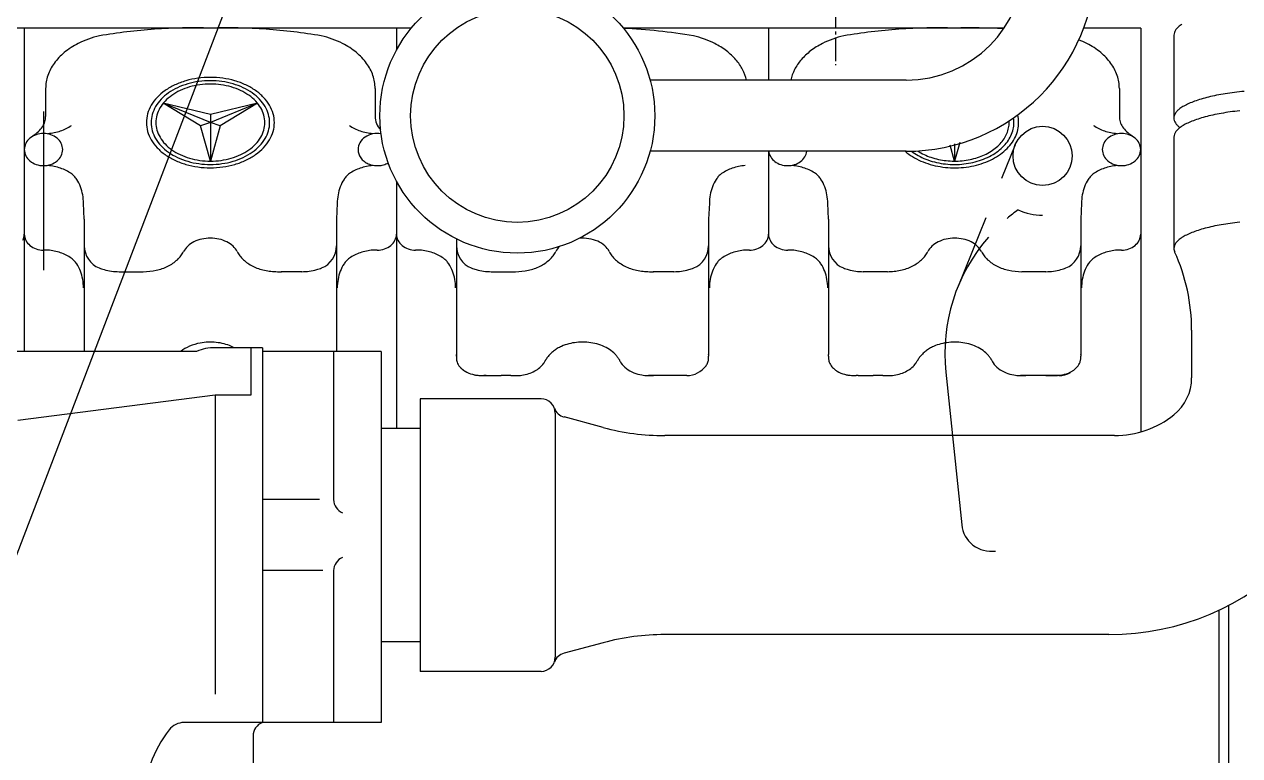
# Model space of a CAD drawing. Extents: x 138 to 6334, y 107 to 3959.
# Drawn here: x 1438 to 1951, y 1110 to 1418 of the extents above; entities that cross this region are included whole.
import ezdxf

# ---------------------------------------------------------------- set-up
doc = ezdxf.new("R2010")
doc.units = 0
doc.linetypes.add('GEN7', pattern=[13.75, 10, -1.25, 1.25, -1.25])
for name, color, linetype in [('15_108-2', 5, 'CONTINUOUS'), ('5', 3, 'CONTINUOUS'), ('TV-0', 7, 'CONTINUOUS'), ('TV-7', 4, 'GEN7'), ('WV-0', 7, 'CONTINUOUS')]:
    doc.layers.add(name, color=color, linetype=linetype)

msp = doc.modelspace()

# ---------------------------------------------------------------- linework, layer by layer
at = {"layer": '15_108-2'}
msp.add_line((1446.159394, 1381.455351), (1446.159394, 1314.477351), dxfattribs=at)
at = {"layer": '5'}
msp.add_lwpolyline([(1361.666472, 1003.069185, 1), (1358.096456, 993.728147, 1), (1361.666472, 1003.069185), (1632.499679, 1711.711144), (1713.019364, 1711.711144)], format="xyb", dxfattribs=at)
at = {"layer": 'TV-0'}
for p, q in [((1438.059394, 1416.751351), (1281.059394, 1416.751351)), ((1595.059394, 1416.751351), (1438.059394, 1416.751351)), ((1438.059394, 1416.751351), (1438.059394, 1280.228351)), ((1601.414394, 1416.751351), (1595.059394, 1416.751351)), ((1595.059394, 1416.751351), (1595.059394, 1407.346351)), ((1752.059394, 1416.751351), (1690.708394, 1416.751351)), ((1851.501394, 1416.751351), (1752.059394, 1416.751351)), ((1752.059394, 1416.751351), (1752.059394, 1394.728351)), ((1909.059394, 1416.751351), (1885.009394, 1416.751351)), ((1909.059394, 1416.751351), (1909.059394, 1246.270351)), ((1923.061394, 1413.728351), (1923.061394, 1378.728351)), ((1810.061394, 1394.728351), (1702.088394, 1394.728351)), ((1447.059394, 1391.253351), (1447.059394, 1379.436351)), ((1586.059394, 1391.253351), (1586.059394, 1379.436351)), ((1586.059394, 1391.253351), (1586.059394, 1379.436351)), ((1900.059394, 1391.253351), (1900.059394, 1379.436351)), ((1516.559394, 1380.288351), (1496.640394, 1384.965351)), ((1512.402394, 1375.419351), (1496.640394, 1384.965351)), ((1516.559394, 1376.834351), (1496.640394, 1384.965351)), ((1536.478394, 1384.965351), (1516.559394, 1380.288351)), ((1536.478394, 1384.965351), (1516.559394, 1376.834351)), ((1536.478394, 1384.965351), (1520.716394, 1375.419351)), ((1516.559394, 1380.288351), (1516.559394, 1376.834351)), ((1516.559394, 1376.834351), (1512.402394, 1375.419351)), ((1516.559394, 1360.570351), (1512.402394, 1375.419351)), ((1520.716394, 1375.419351), (1516.559394, 1376.834351)), ((1516.559394, 1376.834351), (1516.559394, 1360.570351)), ((1520.716394, 1375.419351), (1516.559394, 1360.570351)), ((1923.061394, 1370.728351), (1923.061394, 1323.728351)), ((1438.059394, 1365.449351), (1438.059394, 1329.778351)), ((1810.061394, 1364.728351), (1702.088394, 1364.728351)), ((1752.059394, 1364.728351), (1752.059394, 1329.778351)), ((1830.559394, 1360.570351), (1828.676394, 1367.298351)), ((1832.773394, 1368.480351), (1830.559394, 1360.570351)), ((1830.559394, 1367.812351), (1830.559394, 1360.570351)), ((1923.061394, 1365.366351), (1923.061394, 1330.365351)), ((1595.059394, 1352.110351), (1595.059394, 1247.729351)), ((1463.376394, 1336.019351), (1463.042394, 1342.778351)), ((1570.076394, 1342.778351), (1569.742394, 1336.019351)), ((1727.076394, 1342.778351), (1726.742394, 1336.019351)), ((1777.376394, 1336.019351), (1777.042394, 1342.778351)), ((1884.076394, 1342.778351), (1883.742394, 1336.019351)), ((1463.376394, 1336.019351), (1463.376394, 1291.162351)), ((1569.742394, 1336.019351), (1569.742394, 1291.162351)), ((1726.742394, 1336.019351), (1726.742394, 1291.162351)), ((1777.376394, 1336.019351), (1777.376394, 1291.162351)), ((1883.742394, 1336.019351), (1883.742394, 1291.162351)), ((1447.995394, 1322.988351), (1446.159394, 1322.988351)), ((1586.959394, 1322.988351), (1585.122394, 1322.988351)), ((1604.995394, 1322.988351), (1603.159394, 1322.988351)), ((1620.376394, 1327.725351), (1620.376394, 1291.162351)), ((1743.959394, 1322.988351), (1742.122394, 1322.988351)), ((1761.995394, 1322.988351), (1760.159394, 1322.988351)), ((1900.959394, 1322.988351), (1899.122394, 1322.988351)), ((1478.059394, 1313.907351), (1488.274394, 1313.907351)), ((1544.843394, 1313.907351), (1546.559394, 1313.907351)), ((1555.121394, 1313.907351), (1546.402394, 1313.907351)), ((1635.059394, 1313.907351), (1645.274394, 1313.907351)), ((1701.843394, 1313.907351), (1703.559394, 1313.907351)), ((1712.121394, 1313.907351), (1703.402394, 1313.907351)), ((1800.715394, 1313.907351), (1791.997394, 1313.907351)), ((1802.274394, 1313.907351), (1800.559394, 1313.907351)), ((1869.059394, 1313.907351), (1858.843394, 1313.907351)), ((1463.376394, 1300.348351), (1463.376394, 1280.228351)), ((1569.742394, 1300.348351), (1569.742394, 1280.228351)), ((1620.376394, 1300.348351), (1620.376394, 1279.012351)), ((1726.742394, 1300.348351), (1726.742394, 1279.012351)), ((1777.376394, 1300.348351), (1777.376394, 1279.012351)), ((1777.376394, 1300.348351), (1777.376394, 1279.012351)), ((1777.376394, 1300.348351), (1777.376394, 1279.012351)), ((1883.742394, 1300.348351), (1883.742394, 1279.012351)), ((1930.561394, 1289.175351), (1930.561394, 1269.116351)), ((1510.723394, 1280.228351), (1413.561394, 1280.228351)), ((1538.561394, 1281.828351), (1518.561394, 1281.828351)), ((1533.561394, 1281.828351), (1533.561394, 1261.828351)), ((1538.561394, 1281.828351), (1538.561394, 1123.628351)), ((1588.561394, 1280.228351), (1538.561394, 1280.228351)), ((1568.561394, 1280.228351), (1568.561394, 1217.728351)), ((1588.561394, 1280.228351), (1588.561394, 1123.628351)), ((1620.376394, 1278.884351), (1620.375394, 1279.010351)), ((1620.375394, 1278.884351), (1620.376394, 1279.010351)), ((1726.743394, 1278.884351), (1726.742394, 1279.010351)), ((1777.375394, 1278.884351), (1777.376394, 1279.010351)), ((1883.743394, 1278.884351), (1883.742394, 1279.010351)), ((1632.848394, 1270.055351), (1631.998394, 1270.068351)), ((1635.059394, 1270.042351), (1639.193394, 1270.045351)), ((1635.059394, 1270.042351), (1639.193394, 1270.045351)), ((1644.305394, 1270.048351), (1645.362394, 1270.043351)), ((1644.305394, 1270.048351), (1645.362394, 1270.043351)), ((1717.553394, 1270.050351), (1701.394394, 1270.050351)), ((1702.388394, 1270.042351), (1703.559394, 1270.042351)), ((1702.388394, 1270.042351), (1703.559394, 1270.042351)), ((1789.848394, 1270.055351), (1788.998394, 1270.068351)), ((1792.059394, 1270.042351), (1796.193394, 1270.045351)), ((1792.059394, 1270.042351), (1796.193394, 1270.045351)), ((1801.305394, 1270.048351), (1802.362394, 1270.043351)), ((1801.305394, 1270.048351), (1802.362394, 1270.043351)), ((1874.553394, 1270.050351), (1858.394394, 1270.050351)), ((1859.388394, 1270.042351), (1860.559394, 1270.042351)), ((1859.388394, 1270.042351), (1860.559394, 1270.042351)), ((1871.269394, 1270.055351), (1872.120394, 1270.068351)), ((1518.561394, 1261.828351), (1435.328394, 1251.100351)), ((1518.561394, 1261.828351), (1518.561394, 1135.628351)), ((1533.561394, 1261.828351), (1518.561394, 1261.828351)), ((1656.061394, 1260.228351), (1605.061394, 1260.228351)), ((1605.061394, 1260.228351), (1605.061394, 1145.228351)), ((1662.061394, 1254.228351), (1662.061394, 1151.228351)), ((1682.344394, 1248.135351), (1665.770394, 1252.577351)), ((1605.061394, 1247.728351), (1588.561394, 1247.728351)), ((1898.061394, 1244.728351), (1708.226394, 1244.728351)), ((1562.645394, 1217.728351), (1538.561394, 1217.728351)), ((1563.965394, 1187.728351), (1538.561394, 1187.728351)), ((1568.561394, 1187.728351), (1568.561394, 1123.628351)), ((1942.061394, 1171.040351), (1942.061394, 1097.230351)), ((1946.061394, 1173.005351), (1946.061394, 1093.791351)), ((1895.561394, 1160.728351), (1708.226394, 1160.728351)), ((1605.061394, 1157.728351), (1588.561394, 1157.728351)), ((1682.344394, 1157.321351), (1665.770394, 1152.879351)), ((1656.061394, 1145.228351), (1605.061394, 1145.228351)), ((1538.561394, 1123.628351), (1505.498394, 1123.628351)), ((1588.561394, 1123.628351), (1538.561394, 1123.628351)), ((1534.561394, 1117.971351), (1534.561394, 859.385351))]:
    msp.add_line(p, q, dxfattribs=at)
for radius in [58, 45]:
    msp.add_circle((1646.061394, 1379.728351), radius, dxfattribs=at)
for centre, radius, start, end in [((1810.061394, 1444.728351), 80, 270, 0), ((1810.061394, 1444.728351), 50, 270, 0), ((1509.337925, 1182.693026), 234.101775, 93.997158, 99.725543), ((1510.265404, 1171.421258), 245.410817, 88.530388, 94.029728), ((1522.853383, 1171.421258), 245.410817, 85.970272, 91.469612), ((1523.780363, 1182.70302), 234.091841, 80.274165, 86.002549), ((1680.141126, 1177.463659), 239.364023, 80.335217, 87.437619), ((1823.337925, 1182.693026), 234.101775, 93.997158, 99.725543), ((1824.265404, 1171.421258), 245.410817, 88.530388, 94.029728), ((1836.844261, 1170.153359), 246.678068, 86.647802, 91.459941), ((1927.622563, 1413.248424), 4.649391, 142.75497, 159.227729), ((1929.936727, 1411.503531), 7.547654, 130.935926, 142.842724), ((1933.217379, 1407.733056), 12.545565, 122.495981, 130.97189), ((1474.793781, 1382.298232), 31.215835, 116.664091, 129.484954), ((1477.580722, 1377.142254), 37.074576, 109.605912, 116.93727), ((1479.206012, 1372.687743), 41.816207, 103.011276, 109.655724), ((1553.912276, 1372.67913), 41.824486, 70.3476, 76.992048), ((1553.912276, 1372.67913), 41.824486, 70.3476, 76.992048), ((1555.537565, 1377.150058), 37.067392, 63.057954, 70.389312), ((1555.537565, 1377.150058), 37.067392, 63.057954, 70.389312), ((1558.324007, 1382.298232), 31.215835, 50.515046, 63.335909), ((1558.324007, 1382.298232), 31.215835, 50.515046, 63.335909), ((1710.912276, 1372.67913), 41.824486, 70.3476, 76.992048), ((1712.537565, 1377.150058), 37.067392, 63.057954, 70.389312), ((1714.793517, 1381.435936), 32.224609, 52.646028, 63.181025), ((1789.324771, 1381.441359), 32.219995, 116.824119, 127.359116), ((1791.580722, 1377.142254), 37.074576, 109.605912, 116.93727), ((1793.206012, 1372.687743), 41.816207, 103.011276, 109.655724), ((1869.460881, 1376.954614), 37.276374, 63.088991, 68.817376), ((1872.324007, 1382.298232), 31.215835, 50.515046, 63.335909), ((1926.426091, 1413.716489), 3.364719, 159.454311, 179.798007), ((1470.611519, 1387.309032), 24.689179, 129.388439, 144.036182), ((1562.506268, 1387.309032), 24.689179, 35.963818, 50.611561), ((1562.506268, 1387.309032), 24.689179, 35.963818, 50.611561), ((1718.470754, 1386.241227), 26.173755, 40.755636, 52.662434), ((1785.648033, 1386.241227), 26.173755, 127.337566, 139.244364), ((1876.506268, 1387.309032), 24.689179, 35.963818, 50.611561), ((1466.484672, 1390.316935), 19.582497, 144.068275, 160.99697), ((1566.633116, 1390.316935), 19.582497, 19.00303, 35.931725), ((1566.633116, 1390.316935), 19.582497, 19.00303, 35.931725), ((1722.169638, 1389.429744), 21.290274, 27.248019, 40.754166), ((1781.94915, 1389.429744), 21.290274, 139.245834, 152.751981), ((1880.633116, 1390.316935), 19.582497, 19.00303, 35.931725), ((1463.98824, 1391.217616), 16.928884, 161.127991, 179.879054), ((1516.295657, 1359.885325), 36.02258, 97.999822, 106.246853), ((1516.542245, 1358.151741), 37.773612, 89.986123, 98.004259), ((1516.581445, 1358.160375), 37.764988, 82.027456, 90.045592), ((1516.821001, 1359.875454), 36.03326, 73.779411, 82.026442), ((1569.130048, 1391.214588), 16.92939, 0.131191, 18.882255), ((1569.130048, 1391.214588), 16.92939, 0.131191, 18.882255), ((1725.11503, 1390.945045), 17.977954, 12.148223, 27.252402), ((1779.003758, 1390.945045), 17.977954, 152.747598, 167.851777), ((1883.130048, 1391.214588), 16.92939, 0.131191, 18.882255), ((1510.219206, 1372.141801), 22.216043, 125.057364, 136.506985), ((1512.977758, 1368.316034), 26.932299, 115.108688, 125.186245), ((1513.243194, 1368.947292), 24.937496, 115.108445, 125.186002), ((1513.50863, 1369.57755), 22.942694, 115.108159, 125.185717), ((1515.186688, 1363.708787), 32.041544, 106.25585, 115.189464), ((1515.287222, 1364.682863), 29.666341, 106.254677, 115.188291), ((1515.394156, 1365.656438), 27.29341, 106.265906, 115.19952), ((1516.312386, 1361.139617), 33.354905, 97.9946, 106.241631), ((1516.329115, 1362.393908), 30.68723, 97.98847, 106.235501), ((1516.545124, 1359.540677), 34.970675, 89.989728, 98.007864), ((1516.548503, 1360.922478), 32.174873, 89.993072, 98.011208), ((1516.579566, 1359.535043), 34.97632, 82.028013, 90.046149), ((1516.570552, 1360.923478), 32.173878, 82.014201, 90.032337), ((1516.790043, 1362.389973), 30.691114, 73.792607, 82.039638), ((1516.798837, 1361.136181), 33.360245, 73.772552, 82.019583), ((1517.724933, 1365.655037), 27.294873, 64.830458, 73.764072), ((1517.830867, 1364.681462), 29.667806, 64.839289, 73.772903), ((1517.9304, 1363.708387), 32.043008, 64.836072, 73.769686), ((1519.337013, 1369.111081), 23.481357, 54.955224, 64.804031), ((1519.583953, 1368.44121), 25.519451, 54.964126, 64.812933), ((1519.825089, 1367.770839), 27.560466, 54.961235, 64.810042), ((1522.894069, 1372.136339), 22.224159, 43.528122, 54.977743), ((1964.903234, 1262.477499), 128.11224, 95.455892, 97.289318), ((1507.291296, 1374.882666), 18.205542, 136.422647, 149.471965), ((1507.975726, 1375.028933), 16.854669, 136.422955, 149.472272), ((1508.665028, 1375.170329), 15.509959, 136.420137, 149.469454), ((1510.690881, 1372.486701), 20.574114, 125.056659, 136.50628), ((1511.158069, 1372.836089), 18.925116, 125.054252, 136.503873), ((1521.961694, 1372.834114), 18.926165, 43.538931, 54.988551), ((1522.422894, 1372.485226), 20.578434, 43.522519, 54.97214), ((1524.44726, 1375.166214), 15.517917, 30.569443, 43.61876), ((1525.139933, 1375.025318), 16.859116, 30.572543, 43.62186), ((1525.824363, 1374.880051), 18.209989, 30.569525, 43.618843), ((1939.168398, 1362.833825), 24.102979, 114.003745, 119.503084), ((1944.216864, 1351.493211), 36.516541, 109.876617, 114.001467), ((1948.4248, 1339.851803), 48.895116, 106.438222, 109.875711), ((1953.578383, 1322.384515), 67.106804, 103.68817, 106.438235), ((1956.46551, 1310.652025), 79.189276, 101.18808, 103.708993), ((1961.207691, 1286.951369), 103.359654, 99.155097, 101.217689), ((1964.204274, 1267.844623), 122.69981, 97.283559, 99.116985), ((1439.403065, 1379.447568), 7.656337, 342.759447, 359.916061), ((1503.206243, 1376.830187), 13.64685, 164.193906, 179.982517), ((1504.78116, 1376.371208), 15.28724, 149.498771, 164.146513), ((1504.19561, 1376.829713), 12.636217, 164.190357, 179.978968), ((1505.655243, 1376.407196), 14.15575, 149.506722, 164.154464), ((1505.184477, 1376.832844), 11.625083, 164.203962, 179.992573), ((1506.524937, 1376.438795), 13.022197, 149.4934, 164.141143), ((1526.593741, 1376.440514), 13.021682, 15.89738, 30.545123), ((1527.896751, 1376.827026), 11.662645, 0.035985, 15.824595), ((1527.462935, 1376.406026), 14.156779, 15.895563, 30.543306), ((1528.882012, 1376.824395), 12.677385, 0.044998, 15.833608), ((1528.337018, 1376.371037), 15.288271, 15.899811, 30.547553), ((1529.867773, 1376.825369), 13.691624, 0.037587, 15.826198), ((1593.786417, 1379.450945), 7.727037, 180.108214, 202.49667), ((1844.016704, 1376.843768), 13.5422, 0.497492, 13.775237), ((1907.715723, 1379.448568), 7.656337, 180.083939, 197.240553), ((1926.388549, 1378.72078), 3.327162, 162.046668, 179.88683), ((1927.279258, 1378.418961), 4.267552, 146.77375, 161.87793), ((1929.079944, 1377.235426), 6.422364, 135.294126, 146.743747), ((1931.480605, 1374.88307), 9.783401, 126.68835, 135.39312), ((1934.919167, 1370.290968), 15.520211, 119.407812, 126.73917), ((1955.860216, 1305.250713), 76.520371, 102.34649, 104.867402), ((1958.819639, 1291.711216), 90.379524, 100.052149, 102.343904), ((1961.770364, 1275.792652), 106.568836, 98.057801, 100.120393), ((1964.577386, 1256.819335), 125.748355, 96.278952, 98.112378), ((1436.770189, 1380.863888), 10.669703, 313.077033, 326.811554), ((1438.436597, 1379.764485), 8.673325, 326.863612, 342.652222), ((1447.639695, 1390.419716), 18.01038, 288.493028, 304.73777), ((1503.25462, 1376.842833), 13.695229, 180.035486, 195.824096), ((1504.240381, 1376.843808), 12.680991, 180.042726, 195.831337), ((1505.225642, 1376.841176), 11.66625, 180.033518, 195.822128), ((1527.930705, 1376.835358), 11.628689, 344.206428, 359.995039), ((1528.920072, 1376.834884), 12.639322, 344.208975, 359.997586), ((1529.908939, 1376.838015), 13.650456, 344.19601, 359.98462), ((1585.479093, 1390.419716), 18.01038, 235.26223, 251.506972), ((1595.422814, 1380.158205), 9.509565, 202.661178, 222.09503), ((1841.596078, 1376.895764), 11.967606, 340.090406, 351.768627), ((1842.028579, 1376.832847), 11.530553, 351.770352, 3.67715), ((1842.87246, 1376.842379), 12.686752, 343.896212, 356.488597), ((1842.997143, 1376.834103), 12.561796, 356.491444, 9.083829), ((1843.988858, 1376.831868), 13.570154, 347.268968, 0.546713), ((1899.479093, 1390.419716), 18.01038, 235.26223, 251.506972), ((1899.479593, 1390.417212), 18.007216, 235.257186, 251.501927), ((1908.682191, 1379.765485), 8.673325, 197.347778, 213.136388), ((1910.348599, 1380.864888), 10.669703, 213.188446, 226.922967), ((1926.385863, 1378.737609), 3.324485, 180.176781, 198.016943), ((1927.280258, 1379.036741), 4.267552, 198.12207, 213.22625), ((1929.085931, 1380.219776), 6.426262, 213.22814, 224.677761), ((1931.467966, 1382.566063), 9.769781, 224.639796, 233.344566), ((1933.217379, 1364.733056), 12.545565, 122.495981, 130.97189), ((1937.274316, 1358.396619), 20.069459, 116.359639, 122.54608), ((1941.5283, 1349.884859), 29.585011, 111.610285, 116.422423), ((1946.72486, 1336.780121), 43.682471, 107.950138, 111.616755), ((1951.530018, 1321.782484), 59.431019, 104.921909, 107.901122), ((1444.792667, 1364.973231), 6.845805, 129.595577, 153.345241), ((1445.756086, 1363.827583), 8.342657, 108.880842, 129.679221), ((1435.007499, 1382.746022), 13.248366, 301.179188, 313.085986), ((1446.137182, 1362.819261), 9.42011, 89.883151, 109.089445), ((1446.181515, 1362.820261), 9.419124, 70.94652, 90.152814), ((1446.25546, 1394.307124), 22.136259, 274.50816, 288.699349), ((1446.560426, 1363.824634), 8.346136, 50.355966, 71.154345), ((1447.524999, 1364.974353), 6.845418, 26.683337, 50.433002), ((1504.781769, 1377.296666), 15.288271, 195.899811, 210.547553), ((1507.294425, 1378.787652), 18.209989, 210.569525, 223.618843), ((1505.655853, 1377.261677), 14.156779, 195.895563, 210.543306), ((1507.978855, 1378.642384), 16.859116, 210.572543, 223.62186), ((1506.525547, 1377.231079), 13.023229, 195.913238, 210.560981), ((1508.672028, 1378.497117), 15.515263, 210.556482, 223.605799), ((1524.45376, 1378.497374), 15.509959, 316.420137, 329.469454), ((1525.13869, 1378.639269), 16.858181, 316.431966, 329.481283), ((1526.593851, 1377.228908), 13.022197, 329.4934, 344.141143), ((1525.827491, 1378.785037), 18.205542, 316.422647, 329.471965), ((1527.467935, 1377.264897), 14.153688, 329.485878, 344.13362), ((1528.337628, 1377.296495), 15.28724, 329.498771, 344.146513), ((1585.816599, 1364.790135), 7.132725, 123.986783, 150.001352), ((1586.862828, 1394.303107), 22.132294, 251.298544, 265.489732), ((1586.760065, 1363.420753), 8.795585, 101.480814, 124.09625), ((1586.960114, 1362.599053), 9.640716, 80.421036, 101.673935), ((1838.600448, 1378.408981), 15.339321, 319.315353, 329.16416), ((1840.240869, 1377.39942), 13.413335, 329.275231, 340.038916), ((1839.871859, 1378.145523), 15.975851, 321.325787, 332.089472), ((1841.53965, 1377.236585), 14.07661, 332.181174, 343.859395), ((1840.952369, 1378.029626), 16.852386, 323.147765, 334.597386), ((1842.91948, 1377.079141), 14.667735, 334.654979, 347.247363), ((1899.592667, 1364.973231), 6.845805, 129.595577, 153.345241), ((1900.863328, 1394.308124), 22.136259, 251.300651, 265.49184), ((1900.862828, 1394.303107), 22.132294, 251.298544, 265.489732), ((1900.556086, 1363.827583), 8.342657, 108.880842, 129.679221), ((1900.937182, 1362.819261), 9.42011, 89.883151, 109.089445), ((1900.981515, 1362.820261), 9.419124, 70.94652, 90.152814), ((1912.111288, 1382.747022), 13.248366, 226.914014, 238.820812), ((1901.360426, 1363.824634), 8.346136, 50.355966, 71.154345), ((1902.324999, 1364.974353), 6.845418, 26.683337, 50.433002), ((1926.426091, 1370.716489), 3.364719, 159.454311, 179.798007), ((1927.622563, 1370.248424), 4.649391, 142.75497, 159.227729), ((1929.936727, 1368.503531), 7.547654, 130.935926, 142.842724), ((1443.884311, 1365.439255), 5.824926, 153.433741, 179.900692), ((1443.893816, 1365.4617), 5.834435, 180.121265, 206.588216), ((1448.423972, 1365.437003), 5.834435, 0.121265, 26.588216), ((1448.433476, 1365.459447), 5.824926, 333.433741, 359.900692), ((1510.224719, 1381.531364), 22.224159, 223.528122, 234.977743), ((1510.690906, 1381.182976), 20.575162, 223.533093, 234.982714), ((1511.157094, 1380.833589), 18.926165, 223.538931, 234.988551), ((1513.540638, 1385.226992), 25.522373, 234.952814, 244.801621), ((1513.781774, 1384.556622), 23.481357, 234.955224, 244.804031), ((1519.610158, 1384.090153), 22.942694, 295.108159, 305.185717), ((1519.875594, 1384.720411), 24.937496, 295.108445, 305.186002), ((1521.960719, 1380.831614), 18.925116, 305.054252, 316.503873), ((1522.427906, 1381.181001), 20.574114, 305.056659, 316.50628), ((1522.899581, 1381.525901), 22.216043, 305.057364, 316.506985), ((1584.601087, 1365.45107), 5.741694, 180.01715, 198.540542), ((1584.745301, 1365.428201), 5.885945, 150.16647, 179.794118), ((1758.053211, 1365.506887), 5.998554, 187.4573, 211.660332), ((1762.275404, 1365.501891), 5.987171, 328.373625, 352.576657), ((1825.613633, 1383.299209), 24.468505, 229.369872, 238.303486), ((1826.668562, 1383.822238), 23.87188, 232.991847, 241.238878), ((1828.57199, 1385.999579), 25.123222, 237.210471, 251.401659), ((1832.50422, 1386.086967), 25.221727, 287.931298, 302.122487), ((1834.763157, 1382.362637), 20.866504, 302.307056, 310.325192), ((1835.531193, 1382.297234), 22.003541, 302.994452, 311.699222), ((1836.736404, 1380.015247), 17.79996, 310.372455, 319.30607), ((1836.046434, 1382.577771), 23.567886, 303.634131, 312.796571), ((1837.625719, 1379.944884), 18.853845, 311.702136, 321.322173), ((1838.622016, 1379.793254), 19.774846, 312.802098, 323.108385), ((1898.684311, 1365.439255), 5.824926, 153.433741, 179.900692), ((1898.693816, 1365.4617), 5.834435, 180.121265, 206.588216), ((1903.223972, 1365.437003), 5.834435, 0.121265, 26.588216), ((1903.233476, 1365.459447), 5.824926, 333.433741, 359.900692), ((1444.792789, 1365.924349), 6.845418, 206.683337, 230.433002), ((1445.754637, 1367.074569), 8.344783, 230.372561, 251.17094), ((1446.139227, 1368.078942), 9.419617, 250.928537, 270.13483), ((1446.180605, 1368.079442), 9.42011, 269.883151, 289.089445), ((1446.562201, 1367.073844), 8.345073, 288.87154, 309.66992), ((1447.525621, 1365.923093), 6.844291, 309.61149, 333.361154), ((1513.293699, 1385.896863), 27.560466, 234.961235, 244.810042), ((1515.188387, 1389.959316), 32.043008, 244.836072, 253.769686), ((1515.287921, 1388.98624), 29.667806, 244.839289, 253.772903), ((1515.387454, 1388.013165), 27.292604, 244.843066, 253.77668), ((1516.297786, 1393.792248), 36.03326, 253.779411, 262.026442), ((1516.313515, 1392.538957), 33.365586, 253.786731, 262.033762), ((1516.33568, 1391.278229), 30.692571, 253.779914, 262.026945), ((1516.546856, 1394.126026), 34.969681, 262.015514, 270.03365), ((1516.548235, 1392.744224), 32.173878, 262.014201, 270.032337), ((1516.570284, 1392.745224), 32.174873, 269.993072, 278.011208), ((1516.573663, 1394.127026), 34.970675, 269.989728, 278.007864), ((1516.782737, 1391.274294), 30.68869, 278.001163, 286.248194), ((1516.806401, 1392.528086), 33.354905, 277.9946, 286.241631), ((1516.82313, 1393.782377), 36.02258, 277.999822, 286.246853), ((1517.731032, 1388.011765), 27.291138, 286.253301, 295.186915), ((1517.831566, 1388.98484), 29.666341, 286.254677, 295.188291), ((1517.932099, 1389.958915), 32.041544, 286.25585, 295.189464), ((1520.14103, 1385.351668), 26.932299, 295.108688, 305.186245), ((1585.123765, 1365.631704), 6.294683, 198.586606, 215.971103), ((1585.809619, 1366.129881), 7.142372, 215.973713, 231.990404), ((1586.527668, 1367.043333), 8.304258, 231.967928, 246.387407), ((1586.87348, 1367.845615), 9.177885, 246.415471, 259.921618), ((1586.980298, 1368.106601), 9.446356, 272.901074, 286.17882), ((1587.193246, 1367.436916), 8.743876, 286.061423, 300.024292), ((1758.955131, 1366.067728), 7.060622, 211.692561, 233.399811), ((1759.815589, 1367.189611), 8.474344, 233.251795, 252.458088), ((1760.144926, 1368.122673), 9.463336, 252.25954, 270.099701), ((1760.174675, 1368.123173), 9.463831, 269.91959, 287.759752), ((1760.503743, 1367.188155), 8.473045, 287.569193, 306.775487), ((1761.360941, 1366.06812), 7.062741, 306.645191, 328.352441), ((1827.832869, 1386.910102), 28.706841, 238.321474, 246.339611), ((1828.336708, 1386.788791), 27.275125, 241.165421, 248.725721), ((1829.42622, 1390.636472), 32.759428, 246.402632, 253.73399), ((1829.759299, 1390.397689), 31.154259, 248.69589, 255.569322), ((1830.301239, 1393.813065), 36.053991, 253.813069, 260.686501), ((1830.242041, 1390.746631), 30.155082, 251.270839, 263.863223), ((1830.259453, 1392.268225), 33.090426, 255.537773, 262.182221), ((1830.527032, 1393.95147), 34.794443, 262.122722, 268.538174), ((1830.559119, 1393.183945), 32.612371, 263.767112, 275.67391), ((1830.573835, 1394.046245), 34.890409, 268.465311, 274.880762), ((1830.61298, 1393.72347), 34.565476, 274.861631, 281.277082), ((1830.753074, 1391.351068), 30.769301, 275.651947, 288.015827), ((1830.952719, 1391.863994), 32.675478, 281.330474, 287.974922), ((1831.130995, 1392.470612), 34.677256, 280.789116, 287.891518), ((1831.863759, 1388.91581), 29.590074, 288.058643, 295.161045), ((1832.136607, 1389.453498), 31.497125, 287.836807, 295.397107), ((1833.427244, 1385.527941), 25.858933, 295.217024, 303.00625), ((1833.8141, 1385.939812), 27.603554, 295.379689, 303.626719), ((1899.592789, 1365.924349), 6.845418, 206.683337, 230.433002), ((1900.554637, 1367.074569), 8.344783, 230.372561, 251.17094), ((1900.939227, 1368.078942), 9.419617, 250.928537, 270.13483), ((1900.980605, 1368.079442), 9.42011, 269.883151, 289.089445), ((1901.362201, 1367.073844), 8.345073, 288.87154, 309.66992), ((1902.325621, 1365.923093), 6.844291, 309.61149, 333.361154), ((1446.25546, 1336.592578), 22.136259, 71.300651, 85.49184), ((1447.636191, 1340.479487), 18.011965, 55.252166, 71.496908), ((1453.330921, 1348.878148), 7.865882, 42.649266, 54.556063), ((1451.104118, 1346.807019), 10.906947, 33.792706, 42.72632), ((1516.537843, 1395.514462), 37.772123, 262.028206, 270.046342), ((1516.577042, 1395.508828), 37.766477, 269.986879, 278.005015), ((1582.013669, 1346.807019), 10.906947, 137.27368, 146.207294), ((1582.013669, 1346.807019), 10.906947, 137.27368, 146.207294), ((1579.786867, 1348.878148), 7.865882, 125.443937, 137.350734), ((1579.786867, 1348.878148), 7.865882, 125.443937, 137.350734), ((1585.482596, 1340.479487), 18.011965, 108.503092, 124.747834), ((1586.862828, 1336.596595), 22.132294, 94.510268, 108.701456), ((1586.961819, 1368.319279), 9.6597, 259.897379, 272.946696), ((1739.013669, 1346.807019), 10.906947, 137.27368, 146.207294), ((1739.013669, 1346.807019), 10.906947, 137.27368, 146.207294), ((1736.786867, 1348.878148), 7.865882, 125.443937, 137.350734), ((1736.786867, 1348.878148), 7.865882, 125.443937, 137.350734), ((1742.482596, 1340.479487), 18.011965, 108.503092, 124.747834), ((1743.862828, 1336.596595), 22.132294, 94.510268, 108.701456), ((1760.25546, 1336.592578), 22.136259, 71.300651, 85.49184), ((1761.636191, 1340.479487), 18.011965, 55.252166, 71.496908), ((1767.330921, 1348.878148), 7.865882, 42.649266, 54.556063), ((1765.104118, 1346.807019), 10.906947, 33.792706, 42.72632), ((1830.566395, 1395.725604), 37.98426, 260.758689, 267.403138), ((1830.558314, 1395.923822), 38.181912, 267.428728, 274.073177), ((1830.71732, 1394.356378), 36.607164, 273.999195, 280.872627), ((1896.013669, 1346.807019), 10.906947, 137.27368, 146.207294), ((1893.786867, 1348.878148), 7.865882, 125.443937, 137.350734), ((1899.482596, 1340.479487), 18.011965, 108.503092, 124.747834), ((1900.862828, 1336.596595), 22.132294, 94.510268, 108.701456), ((1447.574041, 1344.515029), 15.115531, 20.292749, 33.570495), ((1443.236692, 1342.844793), 19.763038, 10.167087, 20.473374), ((1589.881596, 1342.850337), 19.761568, 159.542192, 169.84848), ((1589.881596, 1342.850337), 19.761568, 159.542192, 169.84848), ((1585.543746, 1344.515029), 15.115531, 146.429505, 159.707251), ((1585.543746, 1344.515029), 15.115531, 146.429505, 159.707251), ((1746.881596, 1342.850337), 19.761568, 159.542192, 169.84848), ((1746.881596, 1342.850337), 19.761568, 159.542192, 169.84848), ((1742.543746, 1344.515029), 15.115531, 146.429505, 159.707251), ((1742.543746, 1344.515029), 15.115531, 146.429505, 159.707251), ((1761.574041, 1344.515029), 15.115531, 20.292749, 33.570495), ((1757.236692, 1342.844793), 19.763038, 10.167087, 20.473374), ((1903.881596, 1342.850337), 19.761568, 159.542192, 169.84848), ((1899.543746, 1344.515029), 15.115531, 146.429505, 159.707251), ((1440.682694, 1342.353131), 22.363743, 1.089477, 10.251917), ((1592.435594, 1342.346891), 22.364362, 169.732124, 178.894564), ((1592.435594, 1342.346891), 22.364362, 169.732124, 178.894564), ((1749.435594, 1342.346891), 22.364362, 169.732124, 178.894564), ((1749.435594, 1342.346891), 22.364362, 169.732124, 178.894564), ((1754.682694, 1342.353131), 22.363743, 1.089477, 10.251917), ((1906.435594, 1342.346891), 22.364362, 169.732124, 178.894564), ((1958.819639, 1244.711216), 90.379524, 100.052149, 102.343904), ((1961.770364, 1228.792652), 106.568836, 98.057801, 100.120393), ((1964.577386, 1209.819335), 125.748355, 96.278952, 98.112378), ((1432.229724, 1329.789573), 5.829681, 333.422753, 359.889705), ((1443.893816, 1329.7907), 5.834435, 180.121265, 206.588216), ((1589.229724, 1329.789573), 5.829681, 333.422753, 359.889705), ((1600.893816, 1329.7907), 5.834435, 180.121265, 206.588216), ((1746.229724, 1329.789573), 5.829681, 333.422753, 359.889705), ((1757.893816, 1329.7907), 5.834435, 180.121265, 206.588216), ((1903.229724, 1329.789573), 5.829681, 333.422753, 359.889705), ((1933.217379, 1317.733056), 12.545565, 122.495981, 130.97189), ((1937.274316, 1311.396619), 20.069459, 116.359639, 122.54608), ((1941.5283, 1302.884859), 29.585011, 111.610285, 116.422423), ((1946.72486, 1289.780121), 43.682471, 107.950138, 111.616755), ((1951.530018, 1274.782484), 59.431019, 104.921909, 107.901122), ((1955.860216, 1258.250713), 76.520371, 102.34649, 104.867402), ((1444.792789, 1330.253349), 6.845418, 206.683337, 230.433002), ((1445.757362, 1331.403069), 8.346136, 230.355966, 251.154345), ((1446.135272, 1332.401531), 9.413211, 250.940529, 270.146823), ((1446.25546, 1300.920578), 22.136259, 71.300651, 85.49184), ((1446.25546, 1300.920578), 22.136259, 71.300651, 85.49184), ((1446.25546, 1300.920578), 22.136259, 71.300651, 85.49184), ((1473.376394, 1324.760351), 10, 180, 248.011), ((1512.569377, 1318.624493), 8.236809, 132.653745, 152.77004), ((1514.56549, 1316.458342), 11.182429, 116.182805, 132.655563), ((1516.006636, 1313.622585), 14.363159, 102.387602, 116.350471), ((1516.54248, 1311.372574), 16.675788, 89.935016, 102.527401), ((1516.575275, 1311.376605), 16.671752, 77.455322, 90.047707), ((1517.111069, 1313.621085), 14.364524, 63.63405, 77.596919), ((1518.552343, 1316.459296), 11.181524, 47.319574, 63.792333), ((1520.555549, 1318.630949), 8.227051, 27.20653, 47.322824), ((1559.742394, 1324.760351), 10, 291.989, 0), ((1586.862828, 1300.924595), 22.132294, 94.510268, 108.701456), ((1586.98156, 1332.407942), 9.419617, 269.86517, 289.071463), ((1587.362926, 1331.401344), 8.343719, 288.854947, 309.653327), ((1588.324621, 1330.254849), 6.847319, 309.579672, 333.329336), ((1601.792789, 1330.253349), 6.845418, 206.683337, 230.433002), ((1602.757362, 1331.403069), 8.346136, 230.355966, 251.154345), ((1603.135272, 1332.401531), 9.413211, 250.940529, 270.146823), ((1603.25546, 1300.920578), 22.136259, 71.300651, 85.49184), ((1603.25546, 1300.920578), 22.136259, 71.300651, 85.49184), ((1603.25546, 1300.920578), 22.136259, 71.300651, 85.49184), ((1630.376394, 1324.760351), 10, 180, 248.011), ((1669.438764, 1318.712592), 8.080381, 134.150668, 152.901732), ((1673.554172, 1311.095982), 16.952021, 80.745513, 94.25166), ((1673.896582, 1312.960451), 15.056802, 66.24279, 80.890532), ((1675.288321, 1316.069692), 11.650376, 48.962599, 66.347096), ((1677.476595, 1318.578702), 8.321163, 27.277929, 48.985179), ((1716.742394, 1324.760351), 10, 291.989, 0), ((1743.862828, 1300.924595), 22.132294, 94.510268, 108.701456), ((1743.98156, 1332.407942), 9.419617, 269.86517, 289.071463), ((1744.362926, 1331.401344), 8.343719, 288.854947, 309.653327), ((1745.324621, 1330.254849), 6.847319, 309.579672, 333.329336), ((1758.792789, 1330.253349), 6.845418, 206.683337, 230.433002), ((1759.757362, 1331.403069), 8.346136, 230.355966, 251.154345), ((1760.135272, 1332.401531), 9.413211, 250.940529, 270.146823), ((1760.25546, 1300.920578), 22.136259, 71.300651, 85.49184), ((1760.25546, 1300.920578), 22.136259, 71.300651, 85.49184), ((1760.25546, 1300.920578), 22.136259, 71.300651, 85.49184), ((1787.376394, 1324.760351), 10, 180, 248.011), ((1826.562239, 1318.630949), 8.227051, 132.677176, 152.79347), ((1828.565444, 1316.459296), 11.181524, 116.207667, 132.680426), ((1830.006719, 1313.621085), 14.364524, 102.403081, 116.36595), ((1830.542512, 1311.376605), 16.671752, 89.952293, 102.544678), ((1830.575307, 1311.372574), 16.675788, 77.472599, 90.064984), ((1831.111152, 1313.622585), 14.363159, 63.649529, 77.612398), ((1832.552297, 1316.458342), 11.182429, 47.344437, 63.817195), ((1834.548911, 1318.621674), 8.238544, 27.245801, 47.362095), ((1873.742394, 1324.760351), 10, 291.989, 0), ((1900.862828, 1300.924595), 22.132294, 94.510268, 108.701456), ((1900.98156, 1332.407942), 9.419617, 269.86517, 289.071463), ((1901.362926, 1331.401344), 8.343719, 288.854947, 309.653327), ((1902.324621, 1330.254849), 6.847319, 309.579672, 333.329336), ((1926.426091, 1323.716489), 3.364719, 159.454311, 179.798007), ((1926.53865, 1323.757042), 3.477374, 180.472741, 205.12895), ((1927.622063, 1323.251878), 4.6477, 142.792599, 159.265358), ((1929.936227, 1321.498736), 7.550949, 130.909222, 142.81602), ((1447.639695, 1304.807987), 18.01038, 55.26223, 71.506972), ((1447.639695, 1304.807987), 18.01038, 55.26223, 71.506972), ((1447.639695, 1304.807987), 18.01038, 55.26223, 71.506972), ((1453.330921, 1313.206148), 7.865882, 42.649266, 54.556063), ((1453.330921, 1313.206148), 7.865882, 42.649266, 54.556063), ((1451.110519, 1311.135519), 10.901906, 33.813599, 42.747213), ((1451.104118, 1311.135019), 10.906947, 33.792706, 42.72632), ((1491.269726, 1331.293888), 16.771218, 296.181256, 312.654015), ((1493.594116, 1328.660021), 13.259395, 312.978689, 322.598726), ((1495.202072, 1327.433523), 11.237066, 322.586843, 333.350529), ((1537.933138, 1327.446945), 11.259107, 206.675301, 217.438986), ((1539.527172, 1328.661963), 13.263402, 217.420353, 227.04039), ((1541.030134, 1330.277787), 15.47016, 227.044969, 235.749739), ((1582.013669, 1311.135019), 10.906947, 137.27368, 146.207294), ((1579.786867, 1313.206148), 7.865882, 125.443937, 137.350734), ((1585.479093, 1304.807987), 18.01038, 108.493028, 124.73777), ((1604.639695, 1304.807987), 18.01038, 55.26223, 71.506972), ((1604.639695, 1304.807987), 18.01038, 55.26223, 71.506972), ((1604.639695, 1304.807987), 18.01038, 55.26223, 71.506972), ((1610.330921, 1313.206148), 7.865882, 42.649266, 54.556063), ((1610.330921, 1313.206148), 7.865882, 42.649266, 54.556063), ((1608.110519, 1311.135519), 10.901906, 33.813599, 42.747213), ((1608.104118, 1311.135019), 10.906947, 33.792706, 42.72632), ((1648.269726, 1331.293888), 16.771218, 296.181256, 312.654015), ((1650.594116, 1328.660021), 13.259395, 312.978689, 322.598726), ((1652.202072, 1327.433523), 11.237066, 322.586843, 333.350529), ((1694.933138, 1327.446945), 11.259107, 206.675301, 217.438986), ((1696.527172, 1328.661963), 13.263402, 217.420353, 227.04039), ((1698.030134, 1330.277787), 15.47016, 227.044969, 235.749739), ((1739.013669, 1311.135019), 10.906947, 137.27368, 146.207294), ((1736.786867, 1313.206148), 7.865882, 125.443937, 137.350734), ((1742.479093, 1304.807987), 18.01038, 108.493028, 124.73777), ((1761.639695, 1304.807987), 18.01038, 55.26223, 71.506972), ((1761.639695, 1304.807987), 18.01038, 55.26223, 71.506972), ((1761.639695, 1304.807987), 18.01038, 55.26223, 71.506972), ((1767.330921, 1313.206148), 7.865882, 42.649266, 54.556063), ((1767.330921, 1313.206148), 7.865882, 42.649266, 54.556063), ((1765.110519, 1311.135519), 10.901906, 33.813599, 42.747213), ((1765.104118, 1311.135019), 10.906947, 33.792706, 42.72632), ((1806.088153, 1330.271218), 15.465012, 304.26549, 312.97026), ((1807.590616, 1328.661963), 13.263402, 312.95961, 322.579647), ((1809.18465, 1327.446945), 11.259107, 322.561014, 333.324699), ((1851.916216, 1327.428216), 11.234239, 206.626422, 217.390108), ((1853.524172, 1328.665963), 13.263402, 217.420353, 227.04039), ((1855.848561, 1331.290434), 16.768339, 227.339244, 243.812003), ((1896.013669, 1311.135019), 10.906947, 137.27368, 146.207294), ((1893.786867, 1313.206148), 7.865882, 125.443937, 137.350734), ((1899.479093, 1304.807987), 18.01038, 108.493028, 124.73777), ((1850.561394, 1289.175351), 80, 0, 24.448), ((1447.574041, 1308.844029), 15.115531, 20.292749, 33.570495), ((1447.578337, 1308.843529), 15.111675, 20.300176, 33.577921), ((1443.231147, 1307.173293), 19.768407, 10.162824, 20.469111), ((1443.231147, 1307.173293), 19.768407, 10.162824, 20.469111), ((1477.195665, 1334.23153), 20.212928, 248.023308, 254.209749), ((1478.028984, 1337.292543), 23.385212, 254.285896, 270.074507), ((1488.291434, 1338.922268), 25.014922, 269.960969, 282.553353), ((1489.102447, 1335.549001), 21.546103, 282.397922, 296.360791), ((1542.561601, 1332.509511), 18.1768, 235.718668, 243.507894), ((1543.72233, 1334.882728), 20.8186, 243.562341, 250.664743), ((1544.434658, 1336.973437), 23.027245, 250.714687, 257.359135), ((1544.730336, 1338.315565), 24.401547, 257.371343, 263.786795), ((1544.85427, 1339.463762), 25.556413, 263.789175, 269.975616), ((1555.089804, 1337.292543), 23.385212, 269.925493, 285.714104), ((1555.922622, 1334.222278), 20.204161, 285.798755, 291.985196), ((1589.88714, 1307.178837), 19.766937, 159.546451, 169.852739), ((1585.53945, 1308.843529), 15.111675, 146.422079, 159.699824), ((1604.574041, 1308.844029), 15.115531, 20.292749, 33.570495), ((1604.578337, 1308.843529), 15.111675, 20.300176, 33.577921), ((1600.231147, 1307.173293), 19.768407, 10.162824, 20.469111), ((1600.231147, 1307.173293), 19.768407, 10.162824, 20.469111), ((1634.195665, 1334.23153), 20.212928, 248.023308, 254.209749), ((1635.028984, 1337.292543), 23.385212, 254.285896, 270.074507), ((1645.291434, 1338.922268), 25.014922, 269.960969, 282.553353), ((1646.102447, 1335.549001), 21.546103, 282.397922, 296.360791), ((1699.561601, 1332.509511), 18.1768, 235.718668, 243.507894), ((1700.72233, 1334.882728), 20.8186, 243.562341, 250.664743), ((1701.434658, 1336.973437), 23.027245, 250.714687, 257.359135), ((1701.730336, 1338.315565), 24.401547, 257.371343, 263.786795), ((1701.85427, 1339.463762), 25.556413, 263.789175, 269.975616), ((1712.089804, 1337.292543), 23.385212, 269.925493, 285.714104), ((1712.922622, 1334.222278), 20.204161, 285.798755, 291.985196), ((1746.88714, 1307.178837), 19.766937, 159.546451, 169.852739), ((1742.53945, 1308.843529), 15.111675, 146.422079, 159.699824), ((1761.574041, 1308.844029), 15.115531, 20.292749, 33.570495), ((1761.578337, 1308.843529), 15.111675, 20.300176, 33.577921), ((1757.231147, 1307.173293), 19.768407, 10.162824, 20.469111), ((1757.231147, 1307.173293), 19.768407, 10.162824, 20.469111), ((1791.195665, 1334.23153), 20.212928, 248.023308, 254.209749), ((1792.028984, 1337.292543), 23.385212, 254.285896, 270.074507), ((1802.264017, 1339.473014), 25.565665, 270.023255, 276.209696), ((1802.388451, 1338.315565), 24.401547, 276.213205, 282.628657), ((1802.683629, 1336.964824), 23.01895, 282.646771, 289.291219), ((1803.395457, 1334.882728), 20.8186, 289.335257, 296.437659), ((1804.556687, 1332.516855), 18.18315, 296.480373, 304.269598), ((1858.01534, 1335.549001), 21.546103, 243.639209, 257.602078), ((1858.826353, 1338.922268), 25.014922, 257.446647, 270.039031), ((1869.089804, 1337.292543), 23.385212, 269.925493, 285.714104), ((1869.922622, 1334.222278), 20.204161, 285.798755, 291.985196), ((1903.88714, 1307.178837), 19.766937, 159.546451, 169.852739), ((1899.53945, 1308.843529), 15.111675, 146.422079, 159.699824), ((1440.682694, 1306.681131), 22.363743, 1.089477, 10.251917), ((1440.688934, 1306.681631), 22.357514, 1.091062, 10.253502), ((1592.429354, 1306.675391), 22.358133, 169.730534, 178.892974), ((1597.682694, 1306.681131), 22.363743, 1.089477, 10.251917), ((1597.688934, 1306.681631), 22.357514, 1.091062, 10.253502), ((1749.429354, 1306.675391), 22.358133, 169.730534, 178.892974), ((1754.682694, 1306.681131), 22.363743, 1.089477, 10.251917), ((1754.688934, 1306.681631), 22.357514, 1.091062, 10.253502), ((1906.429354, 1306.675391), 22.358133, 169.730534, 178.892974), ((1514.481834, 1266.732633), 17.061519, 113.072887, 127.72063), ((1516.068431, 1263.223975), 20.911472, 100.483907, 113.304771), ((1516.505699, 1261.236754), 22.945185, 92.178734, 100.654643), ((1516.555689, 1260.445115), 23.73816, 83.979633, 92.226664), ((1516.636395, 1261.444094), 22.736239, 75.441949, 83.917858), ((1517.242034, 1263.823951), 20.280561, 66.245582, 75.408022), ((1518.237905, 1266.168073), 17.733908, 62.014916, 66.139767), ((1671.703304, 1266.544748), 17.318001, 113.830063, 120.474511), ((1671.703304, 1266.544748), 17.318001, 113.830063, 120.474511), ((1672.876254, 1263.817711), 20.286473, 104.586171, 113.748611), ((1672.876254, 1263.817711), 20.286473, 104.586171, 113.748611), ((1673.481893, 1261.450841), 22.729583, 96.085198, 104.561107), ((1673.481893, 1261.450841), 22.729583, 96.085198, 104.561107), ((1673.562099, 1260.445115), 23.73816, 87.773336, 96.020367), ((1673.562099, 1260.445115), 23.73816, 87.773336, 96.020367), ((1673.612089, 1261.236754), 22.945185, 79.345357, 87.821266), ((1673.612089, 1261.236754), 22.945185, 79.345357, 87.821266), ((1673.93398, 1262.799439), 21.349945, 70.027693, 79.418941), ((1673.93398, 1262.799439), 21.349945, 70.027693, 79.418941), ((1674.760053, 1265.007626), 18.992417, 60.016954, 70.094511), ((1674.760053, 1265.007626), 18.992417, 60.016954, 70.094511), ((1828.703304, 1266.544748), 17.318001, 113.830063, 120.474511), ((1828.703304, 1266.544748), 17.318001, 113.830063, 120.474511), ((1829.876254, 1263.817711), 20.286473, 104.586171, 113.748611), ((1829.876254, 1263.817711), 20.286473, 104.586171, 113.748611), ((1830.481893, 1261.450841), 22.729583, 96.085198, 104.561107), ((1830.481893, 1261.450841), 22.729583, 96.085198, 104.561107), ((1830.562099, 1260.445115), 23.73816, 87.773336, 96.020367), ((1830.562099, 1260.445115), 23.73816, 87.773336, 96.020367), ((1830.612089, 1261.236754), 22.945185, 79.345357, 87.821266), ((1830.612089, 1261.236754), 22.945185, 79.345357, 87.821266), ((1830.93398, 1262.799439), 21.349945, 70.027693, 79.418941), ((1830.93398, 1262.799439), 21.349945, 70.027693, 79.418941), ((1831.760053, 1265.007626), 18.992417, 60.016954, 70.094511), ((1831.760053, 1265.007626), 18.992417, 60.016954, 70.094511), ((1518.561394, 1261.828351), 20, 90, 113.074), ((1625.755854, 1277.531245), 5.425653, 178.034303, 199.968665), ((1626.380955, 1277.587883), 6.049947, 178.773784, 190.452005), ((1634.869714, 1277.512379), 14.538765, 177.358774, 179.1922), ((1668.978143, 1276.509249), 48.659749, 177.202258, 178.57734), ((1595.290694, 1279.569015), 25.094042, 356.832298, 358.436553), ((1660.066868, 1275.303172), 2.457954, 142.709143, 148.666562), ((1660.066868, 1275.303172), 2.457954, 142.709143, 148.666562), ((1641.770875, 1289.557404), 20.735456, 322.003397, 322.690944), ((1641.770875, 1289.557404), 20.735456, 322.003397, 322.690944), ((1653.62111, 1280.468624), 5.801391, 323.149381, 326.815998), ((1653.62111, 1280.468624), 5.801391, 323.149381, 326.815998), ((1652.564188, 1281.157286), 7.062873, 326.83329, 330.499907), ((1652.564188, 1281.157286), 7.062873, 326.83329, 330.499907), ((1657.205732, 1278.554274), 1.741409, 329.839633, 335.109916), ((1657.205732, 1278.554274), 1.741409, 329.839633, 335.109916), ((1714.003927, 1228.037334), 74.366203, 136.583108, 137.958191), ((1714.003927, 1228.037334), 74.366203, 136.583108, 137.958191), ((1658.795846, 1277.828994), 0.022492, 96.260298, 155.415008), ((1658.795846, 1277.828994), 0.022492, 96.260298, 155.415008), ((1658.718058, 1277.855374), 0.075443, 333.193751, 356.943415), ((1658.718058, 1277.855374), 0.075443, 333.193751, 356.943415), ((1670.301451, 1269.207363), 14.326324, 128.723725, 136.055083), ((1670.301451, 1269.207363), 14.326324, 128.723725, 136.055083), ((1669.877534, 1269.648328), 13.717217, 120.476378, 128.494514), ((1669.877534, 1269.648328), 13.717217, 120.476378, 128.494514), ((1676.740812, 1268.378717), 15.082628, 48.227918, 60.134716), ((1676.740812, 1268.378717), 15.082628, 48.227918, 60.134716), ((1679.544664, 1271.578644), 10.828357, 40.223983, 48.013209), ((1679.544664, 1271.578644), 10.828357, 40.223983, 48.013209), ((1681.439708, 1273.16416), 8.357562, 30.694395, 40.314432), ((1681.439708, 1273.16416), 8.357562, 30.694395, 40.314432), ((1691.349739, 1279.10033), 3.194595, 211.51699, 220.908238), ((1691.349739, 1279.10033), 3.194595, 211.51699, 220.908238), ((1688.007691, 1276.287575), 1.174799, 21.144584, 37.845328), ((1688.007691, 1276.287575), 1.174799, 21.144584, 37.845328), ((1720.736832, 1277.587883), 6.049947, 349.547995, 1.226216), ((1751.827594, 1279.533302), 25.092593, 181.481963, 183.086219), ((1712.248074, 1277.512379), 14.538765, 0.8078, 2.641226), ((1783.380955, 1277.587883), 6.049947, 178.773784, 190.452005), ((1791.869714, 1277.512379), 14.538765, 177.358774, 179.1922), ((1752.290694, 1279.569015), 25.094042, 356.832298, 358.436553), ((1817.066868, 1275.303172), 2.457954, 142.709143, 148.666562), ((1817.066868, 1275.303172), 2.457954, 142.709143, 148.666562), ((1798.770875, 1289.557404), 20.735456, 322.003397, 322.690944), ((1798.770875, 1289.557404), 20.735456, 322.003397, 322.690944), ((1810.62111, 1280.468624), 5.801391, 323.149381, 326.815998), ((1810.62111, 1280.468624), 5.801391, 323.149381, 326.815998), ((1809.564188, 1281.157286), 7.062873, 326.83329, 330.499907), ((1809.564188, 1281.157286), 7.062873, 326.83329, 330.499907), ((1814.205732, 1278.554274), 1.741409, 329.839633, 335.109916), ((1814.205732, 1278.554274), 1.741409, 329.839633, 335.109916), ((1871.003927, 1228.037334), 74.366203, 136.583108, 137.958191), ((1871.003927, 1228.037334), 74.366203, 136.583108, 137.958191), ((1815.795846, 1277.828994), 0.022492, 96.260298, 155.415008), ((1815.795846, 1277.828994), 0.022492, 96.260298, 155.415008), ((1815.718058, 1277.855374), 0.075443, 333.193751, 356.943415), ((1815.718058, 1277.855374), 0.075443, 333.193751, 356.943415), ((1827.301451, 1269.207363), 14.326324, 128.723725, 136.055083), ((1827.301451, 1269.207363), 14.326324, 128.723725, 136.055083), ((1826.877534, 1269.648328), 13.717217, 120.476378, 128.494514), ((1826.877534, 1269.648328), 13.717217, 120.476378, 128.494514), ((1833.740812, 1268.378717), 15.082628, 48.227918, 60.134716), ((1833.740812, 1268.378717), 15.082628, 48.227918, 60.134716), ((1836.544664, 1271.578644), 10.828357, 40.223983, 48.013209), ((1836.544664, 1271.578644), 10.828357, 40.223983, 48.013209), ((1838.439708, 1273.16416), 8.357562, 30.694395, 40.314432), ((1838.439708, 1273.16416), 8.357562, 30.694395, 40.314432), ((1848.349739, 1279.10033), 3.194595, 211.51699, 220.908238), ((1848.349739, 1279.10033), 3.194595, 211.51699, 220.908238), ((1845.007691, 1276.287575), 1.174799, 21.144584, 37.845328), ((1845.007691, 1276.287575), 1.174799, 21.144584, 37.845328), ((1877.736832, 1277.587883), 6.049947, 349.547995, 1.226216), ((1908.827594, 1279.533302), 25.092593, 181.481963, 183.086219), ((1869.248074, 1277.512379), 14.538765, 0.8078, 2.641226), ((1625.48679, 1277.453996), 5.146421, 190.792088, 200.183336), ((1626.684264, 1277.969567), 6.448635, 200.811978, 220.70083), ((1626.684264, 1277.969567), 6.448635, 200.811978, 220.70083), ((1627.938358, 1278.94334), 8.034795, 220.133453, 230.21101), ((1628.073575, 1279.081145), 8.22702, 220.260212, 232.395563), ((1629.119244, 1280.402133), 9.911497, 230.362301, 239.067071), ((1629.240991, 1280.596001), 10.139518, 232.39273, 239.037178), ((1630.341915, 1282.55468), 12.385656, 239.331674, 255.120284), ((1630.338309, 1282.55418), 12.384248, 239.347203, 255.135813), ((1646.252103, 1285.039793), 14.868382, 288.002869, 298.766554), ((1646.252103, 1285.039793), 14.868382, 288.002869, 298.766554), ((1647.347186, 1283.005698), 12.558334, 298.853035, 310.759833), ((1647.347186, 1283.005698), 12.558334, 298.853035, 310.759833), ((1647.72888, 1282.508609), 11.932661, 310.929952, 322.608173), ((1647.72888, 1282.508609), 11.932661, 310.929952, 322.608173), ((1652.925156, 1278.141689), 5.161906, 326.09586, 331.824245), ((1652.925156, 1278.141689), 5.161906, 326.09586, 331.824245), ((1527.868524, 1347.46378), 148.146402, 331.028019, 331.257202), ((1527.868524, 1347.46378), 148.146402, 331.028019, 331.257202), ((1665.999773, 1271.7211), 9.388352, 148.822604, 151.343516), ((1665.999773, 1271.7211), 9.388352, 148.822604, 151.343516), ((1696.740348, 1279.925833), 8.285889, 202.826783, 206.951634), ((1696.740348, 1279.925833), 8.285889, 202.826783, 206.951634), ((1695.824837, 1279.521803), 7.286897, 207.382499, 213.79795), ((1695.824837, 1279.521803), 7.286897, 207.382499, 213.79795), ((1697.997441, 1281.016051), 9.923594, 213.989528, 233.195821), ((1697.997441, 1281.016051), 9.923594, 213.989528, 233.195821), ((1700.225803, 1283.889976), 13.559827, 232.931709, 248.492206), ((1700.225803, 1283.889976), 13.559827, 232.931709, 248.492206), ((1717.553394, 1280.050351), 10, 270, 324.261), ((1720.608656, 1277.885809), 6.25519, 324.002839, 339.335193), ((1721.630997, 1277.453996), 5.146421, 339.816664, 349.207912), ((1782.48679, 1277.453996), 5.146421, 190.792088, 200.183336), ((1783.684264, 1277.969567), 6.448635, 200.811978, 220.70083), ((1785.073575, 1279.081145), 8.22702, 220.260212, 232.395563), ((1786.240991, 1280.596001), 10.139518, 232.39273, 239.037178), ((1787.341915, 1282.55468), 12.385656, 239.331674, 255.120284), ((1803.252103, 1285.039793), 14.868382, 288.002869, 298.766554), ((1803.252103, 1285.039793), 14.868382, 288.002869, 298.766554), ((1804.347186, 1283.005698), 12.558334, 298.853035, 310.759833), ((1804.347186, 1283.005698), 12.558334, 298.853035, 310.759833), ((1804.72888, 1282.508609), 11.932661, 310.929952, 322.608173), ((1804.72888, 1282.508609), 11.932661, 310.929952, 322.608173), ((1809.925156, 1278.141689), 5.161906, 326.09586, 331.824245), ((1809.925156, 1278.141689), 5.161906, 326.09586, 331.824245), ((1684.868524, 1347.46378), 148.146402, 331.028019, 331.257202), ((1684.868524, 1347.46378), 148.146402, 331.028019, 331.257202), ((1822.999773, 1271.7211), 9.388352, 148.822604, 151.343516), ((1822.999773, 1271.7211), 9.388352, 148.822604, 151.343516), ((1853.740348, 1279.925833), 8.285889, 202.826783, 206.951634), ((1853.740348, 1279.925833), 8.285889, 202.826783, 206.951634), ((1852.824837, 1279.521803), 7.286897, 207.382499, 213.79795), ((1852.824837, 1279.521803), 7.286897, 207.382499, 213.79795), ((1854.997441, 1281.016051), 9.923594, 213.989528, 233.195821), ((1854.997441, 1281.016051), 9.923594, 213.989528, 233.195821), ((1857.225803, 1283.889976), 13.559827, 232.931709, 248.492206), ((1857.225803, 1283.889976), 13.559827, 232.931709, 248.492206), ((1873.776373, 1282.558286), 12.389013, 284.873199, 300.661809), ((1874.877297, 1280.587388), 10.13239, 300.990305, 307.634753), ((1876.044213, 1279.081145), 8.22702, 307.604437, 319.739788), ((1877.433523, 1277.969567), 6.448635, 319.29917, 339.188022), ((1878.630997, 1277.453996), 5.146421, 339.816664, 349.207912), ((1630.585384, 1283.288587), 13.157557, 254.916294, 261.102735), ((1630.588415, 1283.315034), 13.183883, 254.933486, 262.722712), ((1630.500046, 1282.768298), 12.630331, 261.120162, 265.474118), ((1631.391129, 1291.638071), 21.543101, 263.409015, 268.221153), ((1632.140507, 1303.99922), 33.924521, 265.54163, 267.604223), ((1632.86034, 1323.251104), 53.189737, 267.696392, 269.071474), ((1633.347794, 1336.513599), 66.460124, 267.736034, 269.569459), ((1635.037217, 1454.297193), 184.254843, 269.319349, 270.006896), ((1635.037217, 1454.297193), 184.254843, 269.319349, 270.006896), ((1640.884895, 753.420918), 516.627203, 89.729228, 90.187594), ((1640.884895, 753.420918), 516.627203, 89.729228, 90.187594), ((1643.065897, 1392.419862), 122.377788, 270.121962, 270.580327), ((1643.065897, 1392.419862), 122.377788, 270.121962, 270.580327), ((1645.406981, 1288.267785), 18.224488, 269.859824, 273.984674), ((1645.406981, 1288.267785), 18.224488, 269.859824, 273.984674), ((1645.195198, 1288.491745), 18.46366, 274.592, 278.71685), ((1645.195198, 1288.491745), 18.46366, 274.592, 278.71685), ((1645.688995, 1286.754866), 16.673525, 277.944108, 288.021665), ((1645.688995, 1286.754866), 16.673525, 277.944108, 288.021665), ((1701.530809, 1287.044309), 16.973066, 248.297533, 259.975754), ((1701.530809, 1287.044309), 16.973066, 248.297533, 259.975754), ((1701.907823, 1289.347213), 19.306461, 260.063585, 267.623884), ((1701.907823, 1289.347213), 19.306461, 260.063585, 267.623884), ((1702.283582, 1315.79761), 45.755378, 268.526992, 270.131248), ((1702.283582, 1315.79761), 45.755378, 268.526992, 270.131248), ((1787.585384, 1283.288587), 13.157557, 254.916294, 261.102735), ((1787.500046, 1282.768298), 12.630331, 261.120162, 265.474118), ((1789.140507, 1303.99922), 33.924521, 265.54163, 267.604223), ((1789.86034, 1323.251104), 53.189737, 267.696392, 269.071474), ((1792.037217, 1454.297193), 184.254843, 269.319349, 270.006896), ((1797.884895, 753.420918), 516.627203, 89.729228, 90.187594), ((1797.884895, 753.420918), 516.627203, 89.729228, 90.187594), ((1800.065897, 1392.419862), 122.377788, 270.121962, 270.580327), ((1800.065897, 1392.419862), 122.377788, 270.121962, 270.580327), ((1802.406981, 1288.267785), 18.224488, 269.859824, 273.984674), ((1802.406981, 1288.267785), 18.224488, 269.859824, 273.984674), ((1802.195198, 1288.491745), 18.46366, 274.592, 278.71685), ((1802.195198, 1288.491745), 18.46366, 274.592, 278.71685), ((1802.688995, 1286.754866), 16.673525, 277.944108, 288.021665), ((1802.688995, 1286.754866), 16.673525, 277.944108, 288.021665), ((1858.530809, 1287.044309), 16.973066, 248.297533, 259.975754), ((1858.530809, 1287.044309), 16.973066, 248.297533, 259.975754), ((1858.907823, 1289.347213), 19.306461, 260.063585, 267.623884), ((1858.907823, 1289.347213), 19.306461, 260.063585, 267.623884), ((1859.283582, 1315.79761), 45.755378, 268.526992, 270.131248), ((1859.283582, 1315.79761), 45.755378, 268.526992, 270.131248), ((1869.08107, 1454.21386), 184.17151, 269.993256, 270.680804), ((1871.257948, 1323.209439), 53.148086, 270.929792, 272.304875), ((1871.97728, 1303.99922), 33.924521, 272.395777, 274.45837), ((1874.553394, 1280.050351), 10, 270, 299.418), ((1873.617742, 1282.768298), 12.630331, 274.525882, 278.879838), ((1873.532404, 1283.288587), 13.157557, 278.897265, 285.083706), ((1895.561394, 1270.728351), 110, 270, 0), ((1910.561394, 1269.116351), 20, 308.682, 0), ((1656.061394, 1254.228351), 6, 0, 90), ((1667.323394, 1258.372351), 6, 200.203, 255), ((1898.061394, 1284.728351), 40, 270, 308.682), ((1708.226394, 1344.728351), 100, 255, 270), ((1574.561394, 1217.728351), 6, 180, 248.316), ((1574.561394, 1187.728351), 6, 111.684, 180), ((1708.226394, 1060.728351), 100, 90, 105), ((1656.061394, 1151.228351), 6, 270, 0), ((1667.323394, 1147.084351), 6, 105, 159.797), ((1505.498394, 1115.628351), 8, 90, 141.927), ((1540.561394, 1117.971351), 6, 109.471, 180), ((1538.561394, 1089.728351), 50, 141.927, 160.759)]:
    msp.add_arc(centre, radius, start, end, dxfattribs=at)
at = {"layer": 'TV-7'}
msp.add_line((1780.361394, 1577.734351), (1780.361394, 1401.121351), dxfattribs=at)
at = {"layer": 'WV-0'}
for p, q in [((1856.094811, 1367.430362), (1850.362811, 1353.232362)), ((1843.657811, 1336.622362), (1831.852811, 1307.379362)), ((1826.808811, 1271.487362), (1833.558811, 1207.080362))]:
    msp.add_line(p, q, dxfattribs=at)
msp.add_circle((1867.685811, 1362.751362), 12.5, dxfattribs=at)
for centre, radius, start, end in [((1901.399811, 1279.304362), 75, 125.982, 130.41), ((1867.685811, 1362.751362), 25, 245.542, 270), ((1901.399811, 1279.304362), 75, 138.973, 185.983), ((1845.990811, 1208.383362), 12.5, 185.983, 278.017)]:
    msp.add_arc(centre, radius, start, end, dxfattribs=at)

doc.saveas('drawing.dxf')
